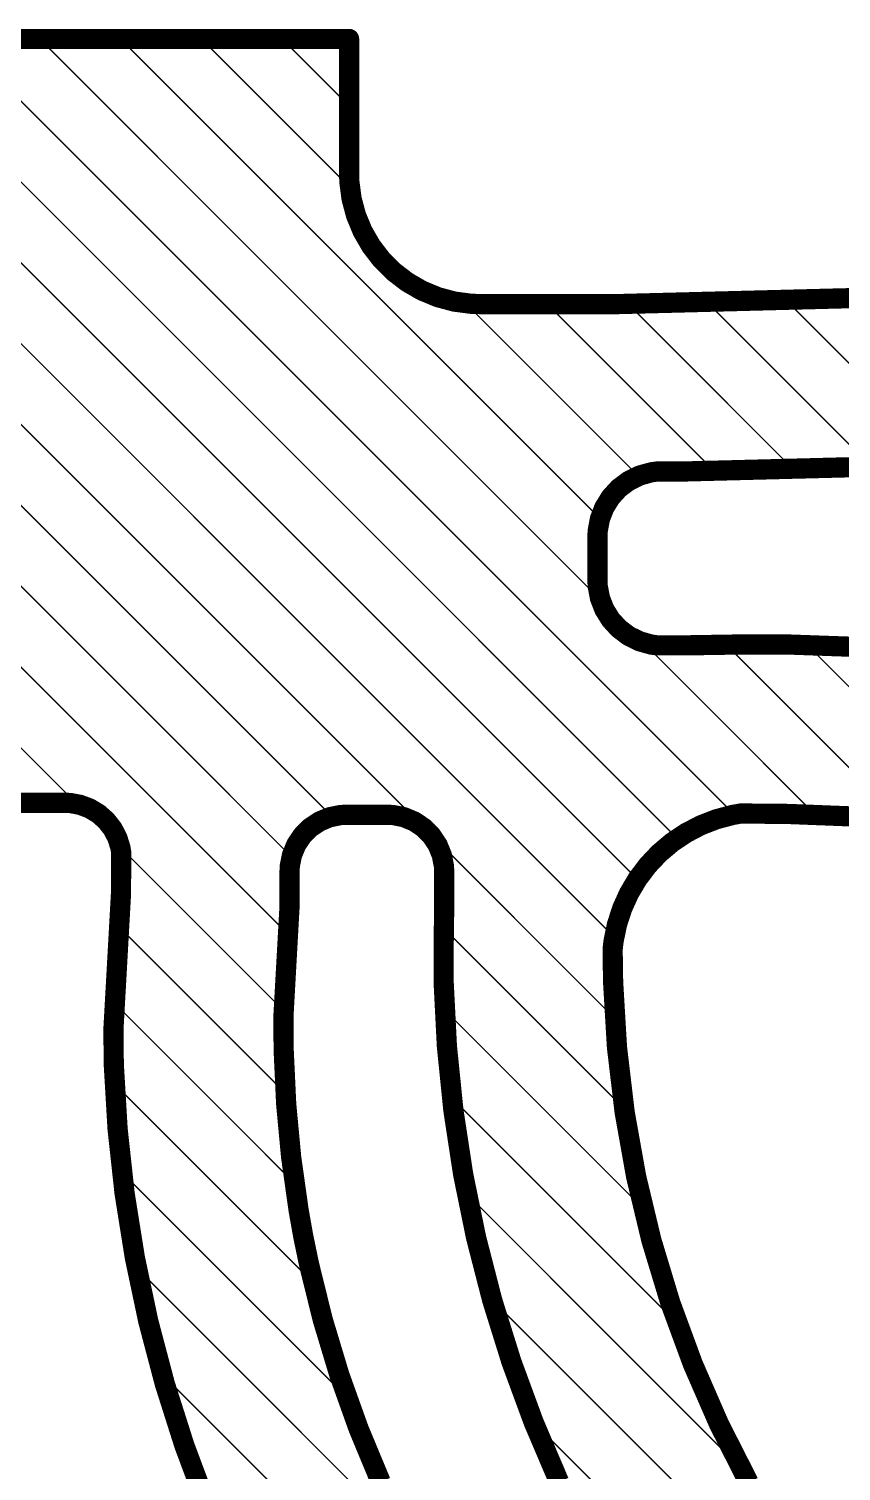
# Model space of a CAD drawing. Header units: inches. Extents: x -4.2 to 12.6, y -6.1 to 3.
# Drawn here: x 9.543 to 10.146, y -0.302 to 0.769 of the extents above; entities that cross this region are included whole.
import ezdxf

# ---------------------------------------------------------------- set-up
doc = ezdxf.new("R2010")
doc.units = ezdxf.units.IN
doc.header["$MEASUREMENT"] = 0
doc.layers.add('Dimension', color=6, linetype='Continuous')

msp = doc.modelspace()

# ---------------------------------------------------------------- linework, layer by layer
at = {"layer": 'Dimension'}
for points in [[(9.3178018, 0.7612814, 0.015, 0.015, 0), (9.7808769, 0.7612807, 0.015, 0.015, 0)], [(9.3706987, 0.7618226, 0.001, 0.001, 0), (9.9951131, 0.1374082, 0.001, 0.001, 0)], [(9.4306988, 0.7618225, 0.001, 0.001, 0), (10.0251403, 0.167381, 0.001, 0.001, 0)], [(9.4906988, 0.7618225, 0.001, 0.001, 0), (10.067497, 0.1850243, 0.001, 0.001, 0)], [(9.5506988, 0.7618225, 0.001, 0.001, 0), (9.9681468, 0.3443745, 0.001, 0.001, 0)], [(9.6106989, 0.7618224, 0.001, 0.001, 0), (9.9673514, 0.4051699, 0.001, 0.001, 0)], [(9.6706989, 0.7618224, 0.001, 0.001, 0), (9.7817722, 0.6507491, 0.001, 0.001, 0)], [(9.730699, 0.7618223, 0.001, 0.001, 0), (9.780877, 0.7116443, 0.001, 0.001, 0)], [(9.7808769, 0.7612807, 0.015, 0.015, 0), (9.780877, 0.6615517, 0.015, 0.015, 0)], [(9.3178017, 0.7547196, 0.001, 0.001, 0), (9.9778996, 0.0946217, 0.001, 0.001, 0)], [(9.3178012, 0.6947201, 0.001, 0.001, 0), (9.9784973, 0.034024, 0.001, 0.001, 0)], [(9.780877, 0.6615517, 0.015, 0.015, 0), (9.7810846, 0.6552065, 0.015, 0.015, 0)], [(9.7810846, 0.6552065, 0.015, 0.015, 0), (9.7827411, 0.6426249, 0.015, 0.015, 0)], [(9.7827411, 0.6426249, 0.015, 0.015, 0), (9.7860256, 0.6303671, 0.015, 0.015, 0)], [(9.3139255, 0.6385958, 0.001, 0.001, 0), (9.769025, 0.1834963, 0.001, 0.001, 0)], [(9.7860256, 0.6303671, 0.015, 0.015, 0), (9.790882, 0.6186429, 0.015, 0.015, 0)], [(9.790882, 0.6186429, 0.015, 0.015, 0), (9.7972271, 0.6076529, 0.015, 0.015, 0)], [(9.7972271, 0.6076529, 0.015, 0.015, 0), (9.8049524, 0.5975852, 0.015, 0.015, 0)], [(9.2925923, 0.599929, 0.001, 0.001, 0), (9.738345, 0.1541763, 0.001, 0.001, 0)], [(9.8049524, 0.5975852, 0.015, 0.015, 0), (9.8139258, 0.5886118, 0.015, 0.015, 0)], [(9.8139258, 0.5886118, 0.015, 0.015, 0), (9.8239936, 0.5808866, 0.015, 0.015, 0)], [(9.8239936, 0.5808866, 0.015, 0.015, 0), (9.8349837, 0.5745416, 0.015, 0.015, 0)], [(9.8349837, 0.5745416, 0.015, 0.015, 0), (9.846708, 0.5696853, 0.015, 0.015, 0)], [(9.2045074, 0.5680139, 0.001, 0.001, 0), (9.5801324, 0.1923889, 0.001, 0.001, 0)], [(9.2571948, 0.5753265, 0.001, 0.001, 0), (9.7355785, 0.0969428, 0.001, 0.001, 0)], [(9.846708, 0.5696853, 0.015, 0.015, 0), (9.8589658, 0.5664009, 0.015, 0.015, 0)], [(9.8589658, 0.5664009, 0.015, 0.015, 0), (9.8715474, 0.5647446, 0.015, 0.015, 0)], [(9.8715474, 0.5647446, 0.015, 0.015, 0), (9.8778926, 0.564537, 0.015, 0.015, 0)], [(9.8778926, 0.564537, 0.015, 0.015, 0), (9.9805779, 0.564537, 0.015, 0.015, 0)], [(9.9805779, 0.564537, 0.015, 0.015, 0), (10.1549609, 0.5689843, 0.015, 0.015, 0)], [(10.0455616, 0.5669597, 0.001, 0.001, 0), (10.1698525, 0.4426688, 0.001, 0.001, 0)], [(10.1040695, 0.5684518, 0.001, 0.001, 0), (10.2313664, 0.4411549, 0.001, 0.001, 0)], [(9.8663236, 0.5661977, 0.001, 0.001, 0), (9.9961591, 0.4363622, 0.001, 0.001, 0)], [(9.9272189, 0.5653024, 0.001, 0.001, 0), (10.0523896, 0.4401317, 0.001, 0.001, 0)], [(9.9870537, 0.5654676, 0.001, 0.001, 0), (10.1108975, 0.4416238, 0.001, 0.001, 0)], [(10.0297625, 0.4403201, 0.015, 0.015, 0), (10.1565712, 0.4435539, 0.015, 0.015, 0)], [(9.9811888, 0.4278971, 0.015, 0.015, 0), (9.9884056, 0.4333075, 0.015, 0.015, 0)], [(9.9884056, 0.4333075, 0.015, 0.015, 0), (9.9964967, 0.4372939, 0.015, 0.015, 0)], [(9.9964967, 0.4372939, 0.015, 0.015, 0), (10.0051841, 0.4397197, 0.015, 0.015, 0)], [(10.0051841, 0.4397197, 0.015, 0.015, 0), (10.0096589, 0.4403191, 0.015, 0.015, 0)], [(10.0096589, 0.4403192, 0.015, 0.015, 0), (10.0297625, 0.4403201, 0.015, 0.015, 0)], [(10.0096589, 0.4403191, 0.015, 0.015, 0), (10.0096589, 0.4403192, 0.015, 0.015, 0)], [(9.9703291, 0.4135897, 0.015, 0.015, 0), (9.9750935, 0.4212485, 0.015, 0.015, 0)], [(9.9750935, 0.4212485, 0.015, 0.015, 0), (9.9811888, 0.4278971, 0.015, 0.015, 0)], [(9.967059, 0.4051837, 0.015, 0.015, 0), (9.9703291, 0.4135897, 0.015, 0.015, 0)], [(9.9653954, 0.3963187, 0.015, 0.015, 0), (9.967059, 0.4051837, 0.015, 0.015, 0)], [(9.9651861, 0.3918088, 0.015, 0.015, 0), (9.9653954, 0.3963187, 0.015, 0.015, 0)], [(9.9651861, 0.3918088, 0.015, 0.015, 0), (9.9651862, 0.3597788, 0.015, 0.015, 0)], [(9.9651862, 0.3597787, 0.015, 0.015, 0), (9.9651862, 0.3597788, 0.015, 0.015, 0)], [(9.9651862, 0.3597787, 0.015, 0.015, 0), (9.9653949, 0.3552761, 0.015, 0.015, 0)], [(9.9653949, 0.3552761, 0.015, 0.015, 0), (9.9670533, 0.3464249, 0.015, 0.015, 0)], [(9.9670533, 0.3464249, 0.015, 0.015, 0), (9.9703132, 0.3380305, 0.015, 0.015, 0)], [(9.9703132, 0.3380305, 0.015, 0.015, 0), (9.9750631, 0.3303798, 0.015, 0.015, 0)], [(9.9750631, 0.3303798, 0.015, 0.015, 0), (9.9811406, 0.3237347, 0.015, 0.015, 0)], [(9.9811406, 0.3237347, 0.015, 0.015, 0), (9.9883379, 0.3183223, 0.015, 0.015, 0)], [(9.9883379, 0.3183223, 0.015, 0.015, 0), (9.9964087, 0.3143278, 0.015, 0.015, 0)], [(9.9964087, 0.3143278, 0.015, 0.015, 0), (10.0050771, 0.3118878, 0.015, 0.015, 0)], [(9.9978275, 0.3146938, 0.001, 0.001, 0), (10.1279306, 0.1845907, 0.001, 0.001, 0)], [(10.0050771, 0.3118878, 0.015, 0.015, 0), (10.0095432, 0.311279, 0.015, 0.015, 0)], [(10.0095432, 0.311279, 0.015, 0.015, 0), (10.0297625, 0.311279, 0.015, 0.015, 0)], [(10.0297625, 0.311279, 0.015, 0.015, 0), (10.071571, 0.3119513, 0.015, 0.015, 0)], [(10.0599908, 0.3125305, 0.001, 0.001, 0), (10.1909413, 0.18158, 0.001, 0.001, 0)], [(10.0715709, 0.3119512, 0.015, 0.015, 0), (10.105753, 0.3119586, 0.015, 0.015, 0)], [(10.0715709, 0.3119512, 0.015, 0.015, 0), (10.071571, 0.3119513, 0.015, 0.015, 0)], [(10.105753, 0.3119586, 0.015, 0.015, 0), (10.1740741, 0.3095356, 0.015, 0.015, 0)], [(10.1203137, 0.3122076, 0.001, 0.001, 0), (10.2564523, 0.176069, 0.001, 0.001, 0)], [(9.528685, 0.1944872, 0.015, 0.015, 0), (9.5699924, 0.1944879, 0.015, 0.015, 0)], [(9.5699924, 0.1944879, 0.015, 0.015, 0), (9.5738049, 0.1943149, 0.015, 0.015, 0)], [(9.5738049, 0.1943149, 0.015, 0.015, 0), (9.5813047, 0.1929393, 0.015, 0.015, 0)], [(9.5813047, 0.1929393, 0.015, 0.015, 0), (9.5884332, 0.1902331, 0.015, 0.015, 0)], [(9.5884332, 0.1902331, 0.015, 0.015, 0), (9.5949565, 0.1862852, 0.015, 0.015, 0)], [(9.5949565, 0.1862852, 0.015, 0.015, 0), (9.6006605, 0.1812252, 0.015, 0.015, 0)], [(9.7665574, 0.1837709, 0.015, 0.015, 0), (9.7746498, 0.1853806, 0.015, 0.015, 0)], [(9.7746498, 0.1853806, 0.015, 0.015, 0), (9.7787753, 0.1855832, 0.015, 0.015, 0)], [(9.7787753, 0.1855832, 0.015, 0.015, 0), (9.7787754, 0.1855833, 0.015, 0.015, 0)], [(9.7787754, 0.1855833, 0.015, 0.015, 0), (9.8093811, 0.1855834, 0.015, 0.015, 0)], [(9.8093811, 0.1855834, 0.015, 0.015, 0), (9.8135133, 0.1853801, 0.015, 0.015, 0)], [(9.8135133, 0.1853801, 0.015, 0.015, 0), (9.8216183, 0.1837652, 0.015, 0.015, 0)], [(10.0534538, 0.1822372, 0.015, 0.015, 0), (10.0654735, 0.185429, 0.015, 0.015, 0)], [(10.0654735, 0.185429, 0.015, 0.015, 0), (10.0715974, 0.1865207, 0.015, 0.015, 0)], [(10.0715974, 0.1865207, 0.015, 0.015, 0), (10.1067311, 0.1861836, 0.015, 0.015, 0)], [(10.1067311, 0.1861836, 0.015, 0.015, 0), (10.1769449, 0.1834428, 0.015, 0.015, 0)], [(9.6006605, 0.1812252, 0.015, 0.015, 0), (9.6053579, 0.1752191, 0.015, 0.015, 0)], [(9.6053579, 0.1752191, 0.015, 0.015, 0), (9.6088947, 0.168464, 0.015, 0.015, 0)], [(9.7462398, 0.1701951, 0.015, 0.015, 0), (9.7520741, 0.1760294, 0.015, 0.015, 0)], [(9.7520741, 0.1760294, 0.015, 0.015, 0), (9.7589345, 0.1806134, 0.015, 0.015, 0)], [(9.7589345, 0.1806134, 0.015, 0.015, 0), (9.7665574, 0.1837709, 0.015, 0.015, 0)], [(9.8216183, 0.1837652, 0.015, 0.015, 0), (9.8292516, 0.1805977, 0.015, 0.015, 0)], [(9.8292516, 0.1805977, 0.015, 0.015, 0), (9.8361187, 0.1759997, 0.015, 0.015, 0)], [(9.8361187, 0.1759997, 0.015, 0.015, 0), (9.841955, 0.1701484, 0.015, 0.015, 0)], [(10.0308375, 0.1719786, 0.015, 0.015, 0), (10.041861, 0.1777353, 0.015, 0.015, 0)], [(10.041861, 0.1777353, 0.015, 0.015, 0), (10.0534538, 0.1822372, 0.015, 0.015, 0)], [(9.6088947, 0.168464, 0.015, 0.015, 0), (9.6111547, 0.1611817, 0.015, 0.015, 0)], [(9.7416558, 0.1633347, 0.015, 0.015, 0), (9.7462398, 0.1701951, 0.015, 0.015, 0)], [(9.841955, 0.1701484, 0.015, 0.015, 0), (9.8465353, 0.1632694, 0.015, 0.015, 0)], [(10.0110307, 0.1569976, 0.015, 0.015, 0), (10.0205185, 0.1650376, 0.015, 0.015, 0)], [(10.0205185, 0.1650376, 0.015, 0.015, 0), (10.0308375, 0.1719786, 0.015, 0.015, 0)], [(9.6111547, 0.1611817, 0.015, 0.015, 0), (9.611781, 0.1574171, 0.015, 0.015, 0)], [(9.6115481, 0.1263283, 0.015, 0.015, 0), (9.6117811, 0.1574171, 0.015, 0.015, 0)], [(9.611781, 0.1574171, 0.015, 0.015, 0), (9.6117811, 0.1574171, 0.015, 0.015, 0)], [(9.6107271, 0.1617942, 0.001, 0.001, 0), (9.7324119, 0.0401094, 0.001, 0.001, 0)], [(9.7368885, 0.1476193, 0.015, 0.015, 0), (9.7384982, 0.1557117, 0.015, 0.015, 0)], [(9.7384982, 0.1557117, 0.015, 0.015, 0), (9.7416558, 0.1633347, 0.015, 0.015, 0)], [(9.8465353, 0.1632694, 0.015, 0.015, 0), (9.8496832, 0.1556281, 0.015, 0.015, 0)], [(9.8496832, 0.1556281, 0.015, 0.015, 0), (9.8512772, 0.1475189, 0.015, 0.015, 0)], [(10.0024907, 0.1479574, 0.015, 0.015, 0), (10.0110307, 0.1569976, 0.015, 0.015, 0)], [(9.7366859, 0.1434938, 0.015, 0.015, 0), (9.7368885, 0.1476193, 0.015, 0.015, 0)], [(9.7366859, 0.1175836, 0.015, 0.015, 0), (9.7366859, 0.1434938, 0.015, 0.015, 0)], [(9.8512772, 0.1475189, 0.015, 0.015, 0), (9.8514699, 0.1433862, 0.015, 0.015, 0)], [(9.8514699, 0.1433862, 0.015, 0.015, 0), (9.85147, 0.1433863, 0.015, 0.015, 0)], [(9.85147, 0.1433863, 0.015, 0.015, 0), (9.8514708, 0.1124051, 0.015, 0.015, 0)], [(9.9950032, 0.1380279, 0.015, 0.015, 0), (10.0024907, 0.1479574, 0.015, 0.015, 0)], [(9.9886602, 0.1273309, 0.015, 0.015, 0), (9.9950032, 0.1380279, 0.015, 0.015, 0)], [(9.6059926, 0.0266201, 0.015, 0.015, 0), (9.6115481, 0.1263283, 0.015, 0.015, 0)], [(9.9835395, 0.1159978, 0.015, 0.015, 0), (9.9886602, 0.1273309, 0.015, 0.015, 0)], [(9.7321435, 0.0360578, 0.015, 0.015, 0), (9.7366859, 0.1175836, 0.015, 0.015, 0)], [(9.8510217, 0.085763, 0.015, 0.015, 0), (9.8513984, 0.1124051, 0.015, 0.015, 0)], [(9.8513984, 0.1124051, 0.015, 0.015, 0), (9.8514708, 0.1124051, 0.015, 0.015, 0)], [(9.979704, 0.1041679, 0.015, 0.015, 0), (9.9835395, 0.1159978, 0.015, 0.015, 0)], [(9.9772008, 0.0919863, 0.015, 0.015, 0), (9.979704, 0.1041679, 0.015, 0.015, 0)], [(9.6101695, 0.1023518, 0.001, 0.001, 0), (9.7338648, -0.0213435, 0.001, 0.001, 0)], [(9.8512304, 0.1012909, 0.001, 0.001, 0), (9.9851956, -0.0326743, 0.001, 0.001, 0)], [(9.976459, 0.0858101, 0.015, 0.015, 0), (9.9772008, 0.0919863, 0.015, 0.015, 0)], [(9.8510217, 0.085763, 0.015, 0.015, 0), (9.8510309, 0.0617909, 0.015, 0.015, 0)], [(9.976459, 0.0858101, 0.015, 0.015, 0), (9.9768246, 0.0615343, 0.015, 0.015, 0)], [(9.8510309, 0.0617909, 0.015, 0.015, 0), (9.8534609, 0.0139084, 0.015, 0.015, 0)], [(9.9768246, 0.0615343, 0.015, 0.015, 0), (9.9796917, 0.0130673, 0.015, 0.015, 0)], [(9.6070029, 0.0455184, 0.001, 0.001, 0), (9.7407594, -0.0882381, 0.001, 0.001, 0)], [(9.7321223, 0.0300507, 0.015, 0.015, 0), (9.7321435, 0.0360578, 0.015, 0.015, 0)], [(9.6059926, 0.0266201, 0.015, 0.015, 0), (9.606012, 0.0244805, 0.015, 0.015, 0)], [(9.7321223, 0.0300506, 0.015, 0.015, 0), (9.7321223, 0.0300507, 0.015, 0.015, 0)], [(9.7321223, 0.0300506, 0.015, 0.015, 0), (9.7323526, 0.0102938, 0.015, 0.015, 0)], [(9.8520753, 0.040446, 0.001, 0.001, 0), (9.9999819, -0.1074606, 0.001, 0.001, 0)], [(9.606012, 0.0244805, 0.015, 0.015, 0), (9.6062309, 0.0004093, 0.015, 0.015, 0)], [(9.8534609, 0.0139084, 0.015, 0.015, 0), (9.8582964, -0.0337912, 0.015, 0.015, 0)], [(9.7323526, 0.0102938, 0.015, 0.015, 0), (9.7341946, -0.0291769, 0.015, 0.015, 0)], [(9.9796917, 0.0130673, 0.015, 0.015, 0), (9.9853978, -0.0351479, 0.015, 0.015, 0)], [(9.6062309, 0.0004093, 0.015, 0.015, 0), (9.6090631, -0.0476515, 0.015, 0.015, 0)], [(9.6070671, -0.0145458, 0.001, 0.001, 0), (9.7548975, -0.1623762, 0.001, 0.001, 0)], [(9.7341946, -0.0291769, 0.015, 0.015, 0), (9.7378747, -0.0685188, 0.015, 0.015, 0)], [(9.8582964, -0.0337912, 0.015, 0.015, 0), (9.8655252, -0.0811872, 0.015, 0.015, 0)], [(9.8573058, -0.0247845, 0.001, 0.001, 0), (10.0256634, -0.1931421, 0.001, 0.001, 0)], [(9.9853978, -0.0351479, 0.015, 0.015, 0), (9.9939232, -0.0829453, 0.015, 0.015, 0)], [(9.6090631, -0.0476515, 0.015, 0.015, 0), (9.6142827, -0.0955119, 0.015, 0.015, 0)], [(9.7378747, -0.0685188, 0.015, 0.015, 0), (9.7433848, -0.1076464, 0.015, 0.015, 0)], [(9.8655252, -0.0811872, 0.015, 0.015, 0), (9.8751289, -0.1281596, 0.015, 0.015, 0)], [(9.6125058, -0.0799845, 0.001, 0.001, 0), (9.780247, -0.2477257, 0.001, 0.001, 0)], [(9.9939232, -0.0829453, 0.015, 0.015, 0), (10.0052385, -0.1301601, 0.015, 0.015, 0)], [(9.6142827, -0.0955119, 0.015, 0.015, 0), (9.6218769, -0.1430535, 0.015, 0.015, 0)], [(9.8683654, -0.0958441, 0.001, 0.001, 0), (10.0730794, -0.3005581, 0.001, 0.001, 0)], [(9.7433848, -0.1076464, 0.015, 0.015, 0), (9.7468225, -0.1271032, 0.015, 0.015, 0)], [(9.7468225, -0.1271032, 0.015, 0.015, 0), (9.751143, -0.1479501, 0.015, 0.015, 0)], [(9.8751289, -0.1281596, 0.015, 0.015, 0), (9.8870833, -0.1745895, 0.015, 0.015, 0)], [(10.0052385, -0.1301601, 0.015, 0.015, 0), (10.0193047, -0.1766296, 0.015, 0.015, 0)], [(9.6218769, -0.1430535, 0.015, 0.015, 0), (9.6318266, -0.1901583, 0.015, 0.015, 0)], [(9.751143, -0.1479501, 0.015, 0.015, 0), (9.7613582, -0.1892827, 0.015, 0.015, 0)], [(9.6233596, -0.1508383, 0.001, 0.001, 0), (9.8261792, -0.3536579, 0.001, 0.001, 0)], [(9.8870833, -0.1745895, 0.015, 0.015, 0), (9.9013581, -0.2203592, 0.015, 0.015, 0)], [(10.0193047, -0.1766296, 0.015, 0.015, 0), (10.0360734, -0.2221936, 0.015, 0.015, 0)], [(9.7613582, -0.1892827, 0.015, 0.015, 0), (9.7736503, -0.230046, 0.015, 0.015, 0)], [(9.8868084, -0.1742871, 0.001, 0.001, 0), (10.543637, -0.8311157, 0.001, 0.001, 0)], [(9.6318266, -0.1901583, 0.015, 0.015, 0), (9.6441075, -0.2367099, 0.015, 0.015, 0)], [(9.9013581, -0.2203592, 0.015, 0.015, 0), (9.9179172, -0.2653529, 0.015, 0.015, 0)], [(9.7736503, -0.230046, 0.015, 0.015, 0), (9.7879879, -0.2701355, 0.015, 0.015, 0)], [(10.0360734, -0.2221936, 0.015, 0.015, 0), (10.0554868, -0.2666953, 0.015, 0.015, 0)], [(9.6441075, -0.2367099, 0.015, 0.015, 0), (9.658689, -0.2825928, 0.015, 0.015, 0)], [(9.6419971, -0.2294758, 0.001, 0.001, 0), (10.3330352, -0.9205139, 0.001, 0.001, 0)], [(9.7879879, -0.2701355, 0.015, 0.015, 0), (9.8043344, -0.3094487, 0.015, 0.015, 0)], [(9.9179172, -0.2653529, 0.015, 0.015, 0), (9.9367185, -0.3094568, 0.015, 0.015, 0)], [(9.9174965, -0.2649752, 0.001, 0.001, 0), (10.452895, -0.8003737, 0.001, 0.001, 0)], [(10.0554868, -0.2666953, 0.015, 0.015, 0), (10.0774778, -0.3099811, 0.015, 0.015, 0)], [(9.658689, -0.2825928, 0.015, 0.015, 0), (9.675535, -0.3276936, 0.015, 0.015, 0)]]:
    msp.add_lwpolyline(points, format="xyseb", dxfattribs=at)
for points in [[(9.5504488, 0.7618225, 0.0005, 0.0005, 1), (9.5509488, 0.7618225, 0.0005, 0.0005, 1)], [(9.6104489, 0.7618224, 0.0005, 0.0005, 1), (9.6109489, 0.7618224, 0.0005, 0.0005, 1)], [(9.6704489, 0.7618224, 0.0005, 0.0005, 1), (9.6709489, 0.7618224, 0.0005, 0.0005, 1)], [(9.730449, 0.7618223, 0.0005, 0.0005, 1), (9.730949, 0.7618223, 0.0005, 0.0005, 1)], [(9.7771269, 0.7612807, 0.0075, 0.0075, 1), (9.7846269, 0.7612807, 0.0075, 0.0075, 1)], [(9.7771269, 0.7612807, 0.0075, 0.0075, 1), (9.7846269, 0.7612807, 0.0075, 0.0075, 1)], [(9.780627, 0.7116443, 0.0005, 0.0005, 1), (9.781127, 0.7116443, 0.0005, 0.0005, 1)], [(9.777127, 0.6615517, 0.0075, 0.0075, 1), (9.784627, 0.6615517, 0.0075, 0.0075, 1)], [(9.777127, 0.6615517, 0.0075, 0.0075, 1), (9.784627, 0.6615517, 0.0075, 0.0075, 1)], [(9.7773346, 0.6552065, 0.0075, 0.0075, 1), (9.7848346, 0.6552065, 0.0075, 0.0075, 1)], [(9.7773346, 0.6552065, 0.0075, 0.0075, 1), (9.7848346, 0.6552065, 0.0075, 0.0075, 1)], [(9.7789911, 0.6426249, 0.0075, 0.0075, 1), (9.7864911, 0.6426249, 0.0075, 0.0075, 1)], [(9.7789911, 0.6426249, 0.0075, 0.0075, 1), (9.7864911, 0.6426249, 0.0075, 0.0075, 1)], [(9.7815222, 0.6507491, 0.0005, 0.0005, 1), (9.7820222, 0.6507491, 0.0005, 0.0005, 1)], [(9.7822756, 0.6303671, 0.0075, 0.0075, 1), (9.7897756, 0.6303671, 0.0075, 0.0075, 1)], [(9.7822756, 0.6303671, 0.0075, 0.0075, 1), (9.7897756, 0.6303671, 0.0075, 0.0075, 1)], [(9.787132, 0.6186429, 0.0075, 0.0075, 1), (9.794632, 0.6186429, 0.0075, 0.0075, 1)], [(9.787132, 0.6186429, 0.0075, 0.0075, 1), (9.794632, 0.6186429, 0.0075, 0.0075, 1)], [(9.7934771, 0.6076529, 0.0075, 0.0075, 1), (9.8009771, 0.6076529, 0.0075, 0.0075, 1)], [(9.7934771, 0.6076529, 0.0075, 0.0075, 1), (9.8009771, 0.6076529, 0.0075, 0.0075, 1)], [(9.8012024, 0.5975852, 0.0075, 0.0075, 1), (9.8087024, 0.5975852, 0.0075, 0.0075, 1)], [(9.8012024, 0.5975852, 0.0075, 0.0075, 1), (9.8087024, 0.5975852, 0.0075, 0.0075, 1)], [(9.8101758, 0.5886118, 0.0075, 0.0075, 1), (9.8176758, 0.5886118, 0.0075, 0.0075, 1)], [(9.8101758, 0.5886118, 0.0075, 0.0075, 1), (9.8176758, 0.5886118, 0.0075, 0.0075, 1)], [(9.8202436, 0.5808866, 0.0075, 0.0075, 1), (9.8277436, 0.5808866, 0.0075, 0.0075, 1)], [(9.8202436, 0.5808866, 0.0075, 0.0075, 1), (9.8277436, 0.5808866, 0.0075, 0.0075, 1)], [(9.8312337, 0.5745416, 0.0075, 0.0075, 1), (9.8387337, 0.5745416, 0.0075, 0.0075, 1)], [(9.8312337, 0.5745416, 0.0075, 0.0075, 1), (9.8387337, 0.5745416, 0.0075, 0.0075, 1)], [(9.842958, 0.5696853, 0.0075, 0.0075, 1), (9.850458, 0.5696853, 0.0075, 0.0075, 1)], [(9.842958, 0.5696853, 0.0075, 0.0075, 1), (9.850458, 0.5696853, 0.0075, 0.0075, 1)], [(9.8552158, 0.5664009, 0.0075, 0.0075, 1), (9.8627158, 0.5664009, 0.0075, 0.0075, 1)], [(9.8552158, 0.5664009, 0.0075, 0.0075, 1), (9.8627158, 0.5664009, 0.0075, 0.0075, 1)], [(9.8677974, 0.5647446, 0.0075, 0.0075, 1), (9.8752974, 0.5647446, 0.0075, 0.0075, 1)], [(9.8677974, 0.5647446, 0.0075, 0.0075, 1), (9.8752974, 0.5647446, 0.0075, 0.0075, 1)], [(9.8741426, 0.564537, 0.0075, 0.0075, 1), (9.8816426, 0.564537, 0.0075, 0.0075, 1)], [(9.8741426, 0.564537, 0.0075, 0.0075, 1), (9.8816426, 0.564537, 0.0075, 0.0075, 1)], [(9.9768279, 0.564537, 0.0075, 0.0075, 1), (9.9843279, 0.564537, 0.0075, 0.0075, 1)], [(9.9768279, 0.564537, 0.0075, 0.0075, 1), (9.9843279, 0.564537, 0.0075, 0.0075, 1)], [(10.0453116, 0.5669597, 0.0005, 0.0005, 1), (10.0458116, 0.5669597, 0.0005, 0.0005, 1)], [(10.1038195, 0.5684518, 0.0005, 0.0005, 1), (10.1043195, 0.5684518, 0.0005, 0.0005, 1)], [(9.8660736, 0.5661977, 0.0005, 0.0005, 1), (9.8665736, 0.5661977, 0.0005, 0.0005, 1)], [(9.9269689, 0.5653024, 0.0005, 0.0005, 1), (9.9274689, 0.5653024, 0.0005, 0.0005, 1)], [(9.9868037, 0.5654676, 0.0005, 0.0005, 1), (9.9873037, 0.5654676, 0.0005, 0.0005, 1)], [(9.9846556, 0.4333075, 0.0075, 0.0075, 1), (9.9921556, 0.4333075, 0.0075, 0.0075, 1)], [(9.9846556, 0.4333075, 0.0075, 0.0075, 1), (9.9921556, 0.4333075, 0.0075, 0.0075, 1)], [(9.9927467, 0.4372939, 0.0075, 0.0075, 1), (10.0002467, 0.4372939, 0.0075, 0.0075, 1)], [(9.9927467, 0.4372939, 0.0075, 0.0075, 1), (10.0002467, 0.4372939, 0.0075, 0.0075, 1)], [(10.0014341, 0.4397197, 0.0075, 0.0075, 1), (10.0089341, 0.4397197, 0.0075, 0.0075, 1)], [(10.0014341, 0.4397197, 0.0075, 0.0075, 1), (10.0089341, 0.4397197, 0.0075, 0.0075, 1)], [(10.0059089, 0.4403192, 0.0075, 0.0075, 1), (10.0134089, 0.4403192, 0.0075, 0.0075, 1)], [(10.0059089, 0.4403192, 0.0075, 0.0075, 1), (10.0134089, 0.4403192, 0.0075, 0.0075, 1)], [(10.0059089, 0.4403191, 0.0075, 0.0075, 1), (10.0134089, 0.4403191, 0.0075, 0.0075, 1)], [(10.0059089, 0.4403191, 0.0075, 0.0075, 1), (10.0134089, 0.4403191, 0.0075, 0.0075, 1)], [(10.0260125, 0.4403201, 0.0075, 0.0075, 1), (10.0335125, 0.4403201, 0.0075, 0.0075, 1)], [(10.0260125, 0.4403201, 0.0075, 0.0075, 1), (10.0335125, 0.4403201, 0.0075, 0.0075, 1)], [(10.0521396, 0.4401317, 0.0005, 0.0005, 1), (10.0526396, 0.4401317, 0.0005, 0.0005, 1)], [(10.1106475, 0.4416238, 0.0005, 0.0005, 1), (10.1111475, 0.4416238, 0.0005, 0.0005, 1)], [(9.9713435, 0.4212485, 0.0075, 0.0075, 1), (9.9788435, 0.4212485, 0.0075, 0.0075, 1)], [(9.9713435, 0.4212485, 0.0075, 0.0075, 1), (9.9788435, 0.4212485, 0.0075, 0.0075, 1)], [(9.9774388, 0.4278971, 0.0075, 0.0075, 1), (9.9849388, 0.4278971, 0.0075, 0.0075, 1)], [(9.9774388, 0.4278971, 0.0075, 0.0075, 1), (9.9849388, 0.4278971, 0.0075, 0.0075, 1)], [(9.9959091, 0.4363622, 0.0005, 0.0005, 1), (9.9964091, 0.4363622, 0.0005, 0.0005, 1)], [(9.9665791, 0.4135897, 0.0075, 0.0075, 1), (9.9740791, 0.4135897, 0.0075, 0.0075, 1)], [(9.9665791, 0.4135897, 0.0075, 0.0075, 1), (9.9740791, 0.4135897, 0.0075, 0.0075, 1)], [(9.963309, 0.4051837, 0.0075, 0.0075, 1), (9.970809, 0.4051837, 0.0075, 0.0075, 1)], [(9.963309, 0.4051837, 0.0075, 0.0075, 1), (9.970809, 0.4051837, 0.0075, 0.0075, 1)], [(9.9614361, 0.3918088, 0.0075, 0.0075, 1), (9.9689361, 0.3918088, 0.0075, 0.0075, 1)], [(9.9614361, 0.3918088, 0.0075, 0.0075, 1), (9.9689361, 0.3918088, 0.0075, 0.0075, 1)], [(9.9616454, 0.3963187, 0.0075, 0.0075, 1), (9.9691454, 0.3963187, 0.0075, 0.0075, 1)], [(9.9616454, 0.3963187, 0.0075, 0.0075, 1), (9.9691454, 0.3963187, 0.0075, 0.0075, 1)], [(9.9671014, 0.4051699, 0.0005, 0.0005, 1), (9.9676014, 0.4051699, 0.0005, 0.0005, 1)], [(9.9614362, 0.3597788, 0.0075, 0.0075, 1), (9.9689362, 0.3597788, 0.0075, 0.0075, 1)], [(9.9614362, 0.3597788, 0.0075, 0.0075, 1), (9.9689362, 0.3597788, 0.0075, 0.0075, 1)], [(9.9614362, 0.3597787, 0.0075, 0.0075, 1), (9.9689362, 0.3597787, 0.0075, 0.0075, 1)], [(9.9614362, 0.3597787, 0.0075, 0.0075, 1), (9.9689362, 0.3597787, 0.0075, 0.0075, 1)], [(9.9616449, 0.3552761, 0.0075, 0.0075, 1), (9.9691449, 0.3552761, 0.0075, 0.0075, 1)], [(9.9616449, 0.3552761, 0.0075, 0.0075, 1), (9.9691449, 0.3552761, 0.0075, 0.0075, 1)], [(9.9633033, 0.3464249, 0.0075, 0.0075, 1), (9.9708033, 0.3464249, 0.0075, 0.0075, 1)], [(9.9633033, 0.3464249, 0.0075, 0.0075, 1), (9.9708033, 0.3464249, 0.0075, 0.0075, 1)], [(9.9665632, 0.3380305, 0.0075, 0.0075, 1), (9.9740632, 0.3380305, 0.0075, 0.0075, 1)], [(9.9665632, 0.3380305, 0.0075, 0.0075, 1), (9.9740632, 0.3380305, 0.0075, 0.0075, 1)], [(9.9678968, 0.3443745, 0.0005, 0.0005, 1), (9.9683968, 0.3443745, 0.0005, 0.0005, 1)], [(9.9713131, 0.3303798, 0.0075, 0.0075, 1), (9.9788131, 0.3303798, 0.0075, 0.0075, 1)], [(9.9713131, 0.3303798, 0.0075, 0.0075, 1), (9.9788131, 0.3303798, 0.0075, 0.0075, 1)], [(9.9773906, 0.3237347, 0.0075, 0.0075, 1), (9.9848906, 0.3237347, 0.0075, 0.0075, 1)], [(9.9773906, 0.3237347, 0.0075, 0.0075, 1), (9.9848906, 0.3237347, 0.0075, 0.0075, 1)], [(9.9845879, 0.3183223, 0.0075, 0.0075, 1), (9.9920879, 0.3183223, 0.0075, 0.0075, 1)], [(9.9845879, 0.3183223, 0.0075, 0.0075, 1), (9.9920879, 0.3183223, 0.0075, 0.0075, 1)], [(9.9926587, 0.3143278, 0.0075, 0.0075, 1), (10.0001587, 0.3143278, 0.0075, 0.0075, 1)], [(9.9926587, 0.3143278, 0.0075, 0.0075, 1), (10.0001587, 0.3143278, 0.0075, 0.0075, 1)], [(9.9975775, 0.3146938, 0.0005, 0.0005, 1), (9.9980775, 0.3146938, 0.0005, 0.0005, 1)], [(10.0013271, 0.3118878, 0.0075, 0.0075, 1), (10.0088271, 0.3118878, 0.0075, 0.0075, 1)], [(10.0013271, 0.3118878, 0.0075, 0.0075, 1), (10.0088271, 0.3118878, 0.0075, 0.0075, 1)], [(10.0057932, 0.311279, 0.0075, 0.0075, 1), (10.0132932, 0.311279, 0.0075, 0.0075, 1)], [(10.0057932, 0.311279, 0.0075, 0.0075, 1), (10.0132932, 0.311279, 0.0075, 0.0075, 1)], [(10.0260125, 0.311279, 0.0075, 0.0075, 1), (10.0335125, 0.311279, 0.0075, 0.0075, 1)], [(10.0260125, 0.311279, 0.0075, 0.0075, 1), (10.0335125, 0.311279, 0.0075, 0.0075, 1)], [(10.0597408, 0.3125305, 0.0005, 0.0005, 1), (10.0602408, 0.3125305, 0.0005, 0.0005, 1)], [(10.0678209, 0.3119512, 0.0075, 0.0075, 1), (10.0753209, 0.3119512, 0.0075, 0.0075, 1)], [(10.0678209, 0.3119512, 0.0075, 0.0075, 1), (10.0753209, 0.3119512, 0.0075, 0.0075, 1)], [(10.067821, 0.3119513, 0.0075, 0.0075, 1), (10.075321, 0.3119513, 0.0075, 0.0075, 1)], [(10.067821, 0.3119513, 0.0075, 0.0075, 1), (10.075321, 0.3119513, 0.0075, 0.0075, 1)], [(10.102003, 0.3119586, 0.0075, 0.0075, 1), (10.109503, 0.3119586, 0.0075, 0.0075, 1)], [(10.102003, 0.3119586, 0.0075, 0.0075, 1), (10.109503, 0.3119586, 0.0075, 0.0075, 1)], [(10.1200637, 0.3122076, 0.0005, 0.0005, 1), (10.1205637, 0.3122076, 0.0005, 0.0005, 1)], [(9.5662424, 0.1944879, 0.0075, 0.0075, 1), (9.5737424, 0.1944879, 0.0075, 0.0075, 1)], [(9.5662424, 0.1944879, 0.0075, 0.0075, 1), (9.5737424, 0.1944879, 0.0075, 0.0075, 1)], [(9.5700549, 0.1943149, 0.0075, 0.0075, 1), (9.5775549, 0.1943149, 0.0075, 0.0075, 1)], [(9.5700549, 0.1943149, 0.0075, 0.0075, 1), (9.5775549, 0.1943149, 0.0075, 0.0075, 1)], [(9.5775547, 0.1929393, 0.0075, 0.0075, 1), (9.5850547, 0.1929393, 0.0075, 0.0075, 1)], [(9.5775547, 0.1929393, 0.0075, 0.0075, 1), (9.5850547, 0.1929393, 0.0075, 0.0075, 1)], [(9.5798824, 0.1923889, 0.0005, 0.0005, 1), (9.5803824, 0.1923889, 0.0005, 0.0005, 1)], [(9.5846832, 0.1902331, 0.0075, 0.0075, 1), (9.5921832, 0.1902331, 0.0075, 0.0075, 1)], [(9.5846832, 0.1902331, 0.0075, 0.0075, 1), (9.5921832, 0.1902331, 0.0075, 0.0075, 1)], [(9.5912065, 0.1862852, 0.0075, 0.0075, 1), (9.5987065, 0.1862852, 0.0075, 0.0075, 1)], [(9.5912065, 0.1862852, 0.0075, 0.0075, 1), (9.5987065, 0.1862852, 0.0075, 0.0075, 1)], [(9.7708998, 0.1853806, 0.0075, 0.0075, 1), (9.7783998, 0.1853806, 0.0075, 0.0075, 1)], [(9.7708998, 0.1853806, 0.0075, 0.0075, 1), (9.7783998, 0.1853806, 0.0075, 0.0075, 1)], [(9.7750253, 0.1855832, 0.0075, 0.0075, 1), (9.7825253, 0.1855832, 0.0075, 0.0075, 1)], [(9.7750253, 0.1855832, 0.0075, 0.0075, 1), (9.7825253, 0.1855832, 0.0075, 0.0075, 1)], [(9.7750254, 0.1855833, 0.0075, 0.0075, 1), (9.7825254, 0.1855833, 0.0075, 0.0075, 1)], [(9.7750254, 0.1855833, 0.0075, 0.0075, 1), (9.7825254, 0.1855833, 0.0075, 0.0075, 1)], [(9.8056311, 0.1855834, 0.0075, 0.0075, 1), (9.8131311, 0.1855834, 0.0075, 0.0075, 1)], [(9.8056311, 0.1855834, 0.0075, 0.0075, 1), (9.8131311, 0.1855834, 0.0075, 0.0075, 1)], [(9.8097633, 0.1853801, 0.0075, 0.0075, 1), (9.8172633, 0.1853801, 0.0075, 0.0075, 1)], [(9.8097633, 0.1853801, 0.0075, 0.0075, 1), (9.8172633, 0.1853801, 0.0075, 0.0075, 1)], [(10.0617235, 0.185429, 0.0075, 0.0075, 1), (10.0692235, 0.185429, 0.0075, 0.0075, 1)], [(10.0617235, 0.185429, 0.0075, 0.0075, 1), (10.0692235, 0.185429, 0.0075, 0.0075, 1)], [(10.0678474, 0.1865207, 0.0075, 0.0075, 1), (10.0753474, 0.1865207, 0.0075, 0.0075, 1)], [(10.0678474, 0.1865207, 0.0075, 0.0075, 1), (10.0753474, 0.1865207, 0.0075, 0.0075, 1)], [(10.1029811, 0.1861836, 0.0075, 0.0075, 1), (10.1104811, 0.1861836, 0.0075, 0.0075, 1)], [(10.1029811, 0.1861836, 0.0075, 0.0075, 1), (10.1104811, 0.1861836, 0.0075, 0.0075, 1)], [(9.5969105, 0.1812252, 0.0075, 0.0075, 1), (9.6044105, 0.1812252, 0.0075, 0.0075, 1)], [(9.5969105, 0.1812252, 0.0075, 0.0075, 1), (9.6044105, 0.1812252, 0.0075, 0.0075, 1)], [(9.6016079, 0.1752191, 0.0075, 0.0075, 1), (9.6091079, 0.1752191, 0.0075, 0.0075, 1)], [(9.6016079, 0.1752191, 0.0075, 0.0075, 1), (9.6091079, 0.1752191, 0.0075, 0.0075, 1)], [(9.7483241, 0.1760294, 0.0075, 0.0075, 1), (9.7558241, 0.1760294, 0.0075, 0.0075, 1)], [(9.7483241, 0.1760294, 0.0075, 0.0075, 1), (9.7558241, 0.1760294, 0.0075, 0.0075, 1)], [(9.7551845, 0.1806134, 0.0075, 0.0075, 1), (9.7626845, 0.1806134, 0.0075, 0.0075, 1)], [(9.7551845, 0.1806134, 0.0075, 0.0075, 1), (9.7626845, 0.1806134, 0.0075, 0.0075, 1)], [(9.7628074, 0.1837709, 0.0075, 0.0075, 1), (9.7703074, 0.1837709, 0.0075, 0.0075, 1)], [(9.7628074, 0.1837709, 0.0075, 0.0075, 1), (9.7703074, 0.1837709, 0.0075, 0.0075, 1)], [(9.768775, 0.1834963, 0.0005, 0.0005, 1), (9.769275, 0.1834963, 0.0005, 0.0005, 1)], [(9.8178683, 0.1837652, 0.0075, 0.0075, 1), (9.8253683, 0.1837652, 0.0075, 0.0075, 1)], [(9.8178683, 0.1837652, 0.0075, 0.0075, 1), (9.8253683, 0.1837652, 0.0075, 0.0075, 1)], [(9.8255016, 0.1805977, 0.0075, 0.0075, 1), (9.8330016, 0.1805977, 0.0075, 0.0075, 1)], [(9.8255016, 0.1805977, 0.0075, 0.0075, 1), (9.8330016, 0.1805977, 0.0075, 0.0075, 1)], [(9.8323687, 0.1759997, 0.0075, 0.0075, 1), (9.8398687, 0.1759997, 0.0075, 0.0075, 1)], [(9.8323687, 0.1759997, 0.0075, 0.0075, 1), (9.8398687, 0.1759997, 0.0075, 0.0075, 1)], [(10.038111, 0.1777353, 0.0075, 0.0075, 1), (10.045611, 0.1777353, 0.0075, 0.0075, 1)], [(10.038111, 0.1777353, 0.0075, 0.0075, 1), (10.045611, 0.1777353, 0.0075, 0.0075, 1)], [(10.0497038, 0.1822372, 0.0075, 0.0075, 1), (10.0572038, 0.1822372, 0.0075, 0.0075, 1)], [(10.0497038, 0.1822372, 0.0075, 0.0075, 1), (10.0572038, 0.1822372, 0.0075, 0.0075, 1)], [(10.067247, 0.1850243, 0.0005, 0.0005, 1), (10.067747, 0.1850243, 0.0005, 0.0005, 1)], [(10.1276806, 0.1845907, 0.0005, 0.0005, 1), (10.1281806, 0.1845907, 0.0005, 0.0005, 1)], [(9.6051447, 0.168464, 0.0075, 0.0075, 1), (9.6126447, 0.168464, 0.0075, 0.0075, 1)], [(9.6051447, 0.168464, 0.0075, 0.0075, 1), (9.6126447, 0.168464, 0.0075, 0.0075, 1)], [(9.7424898, 0.1701951, 0.0075, 0.0075, 1), (9.7499898, 0.1701951, 0.0075, 0.0075, 1)], [(9.7424898, 0.1701951, 0.0075, 0.0075, 1), (9.7499898, 0.1701951, 0.0075, 0.0075, 1)], [(9.838205, 0.1701484, 0.0075, 0.0075, 1), (9.845705, 0.1701484, 0.0075, 0.0075, 1)], [(9.838205, 0.1701484, 0.0075, 0.0075, 1), (9.845705, 0.1701484, 0.0075, 0.0075, 1)], [(10.0167685, 0.1650376, 0.0075, 0.0075, 1), (10.0242685, 0.1650376, 0.0075, 0.0075, 1)], [(10.0167685, 0.1650376, 0.0075, 0.0075, 1), (10.0242685, 0.1650376, 0.0075, 0.0075, 1)], [(10.0270875, 0.1719786, 0.0075, 0.0075, 1), (10.0345875, 0.1719786, 0.0075, 0.0075, 1)], [(10.0270875, 0.1719786, 0.0075, 0.0075, 1), (10.0345875, 0.1719786, 0.0075, 0.0075, 1)], [(9.6074047, 0.1611817, 0.0075, 0.0075, 1), (9.6149047, 0.1611817, 0.0075, 0.0075, 1)], [(9.6074047, 0.1611817, 0.0075, 0.0075, 1), (9.6149047, 0.1611817, 0.0075, 0.0075, 1)], [(9.608031, 0.1574171, 0.0075, 0.0075, 1), (9.615531, 0.1574171, 0.0075, 0.0075, 1)], [(9.608031, 0.1574171, 0.0075, 0.0075, 1), (9.615531, 0.1574171, 0.0075, 0.0075, 1)], [(9.6080311, 0.1574171, 0.0075, 0.0075, 1), (9.6155311, 0.1574171, 0.0075, 0.0075, 1)], [(9.6080311, 0.1574171, 0.0075, 0.0075, 1), (9.6155311, 0.1574171, 0.0075, 0.0075, 1)], [(9.6104771, 0.1617942, 0.0005, 0.0005, 1), (9.6109771, 0.1617942, 0.0005, 0.0005, 1)], [(9.7347482, 0.1557117, 0.0075, 0.0075, 1), (9.7422482, 0.1557117, 0.0075, 0.0075, 1)], [(9.7347482, 0.1557117, 0.0075, 0.0075, 1), (9.7422482, 0.1557117, 0.0075, 0.0075, 1)], [(9.7379058, 0.1633347, 0.0075, 0.0075, 1), (9.7454058, 0.1633347, 0.0075, 0.0075, 1)], [(9.7379058, 0.1633347, 0.0075, 0.0075, 1), (9.7454058, 0.1633347, 0.0075, 0.0075, 1)], [(9.8427853, 0.1632694, 0.0075, 0.0075, 1), (9.8502853, 0.1632694, 0.0075, 0.0075, 1)], [(9.8427853, 0.1632694, 0.0075, 0.0075, 1), (9.8502853, 0.1632694, 0.0075, 0.0075, 1)], [(9.8459332, 0.1556281, 0.0075, 0.0075, 1), (9.8534332, 0.1556281, 0.0075, 0.0075, 1)], [(9.8459332, 0.1556281, 0.0075, 0.0075, 1), (9.8534332, 0.1556281, 0.0075, 0.0075, 1)], [(10.0072807, 0.1569976, 0.0075, 0.0075, 1), (10.0147807, 0.1569976, 0.0075, 0.0075, 1)], [(10.0072807, 0.1569976, 0.0075, 0.0075, 1), (10.0147807, 0.1569976, 0.0075, 0.0075, 1)], [(10.0248903, 0.167381, 0.0005, 0.0005, 1), (10.0253903, 0.167381, 0.0005, 0.0005, 1)], [(9.7329359, 0.1434938, 0.0075, 0.0075, 1), (9.7404359, 0.1434938, 0.0075, 0.0075, 1)], [(9.7329359, 0.1434938, 0.0075, 0.0075, 1), (9.7404359, 0.1434938, 0.0075, 0.0075, 1)], [(9.7331385, 0.1476193, 0.0075, 0.0075, 1), (9.7406385, 0.1476193, 0.0075, 0.0075, 1)], [(9.7331385, 0.1476193, 0.0075, 0.0075, 1), (9.7406385, 0.1476193, 0.0075, 0.0075, 1)], [(9.738095, 0.1541763, 0.0005, 0.0005, 1), (9.738595, 0.1541763, 0.0005, 0.0005, 1)], [(9.8475272, 0.1475189, 0.0075, 0.0075, 1), (9.8550272, 0.1475189, 0.0075, 0.0075, 1)], [(9.8475272, 0.1475189, 0.0075, 0.0075, 1), (9.8550272, 0.1475189, 0.0075, 0.0075, 1)], [(9.8477199, 0.1433862, 0.0075, 0.0075, 1), (9.8552199, 0.1433862, 0.0075, 0.0075, 1)], [(9.8477199, 0.1433862, 0.0075, 0.0075, 1), (9.8552199, 0.1433862, 0.0075, 0.0075, 1)], [(9.84772, 0.1433863, 0.0075, 0.0075, 1), (9.85522, 0.1433863, 0.0075, 0.0075, 1)], [(9.84772, 0.1433863, 0.0075, 0.0075, 1), (9.85522, 0.1433863, 0.0075, 0.0075, 1)], [(9.9987407, 0.1479574, 0.0075, 0.0075, 1), (10.0062407, 0.1479574, 0.0075, 0.0075, 1)], [(9.9987407, 0.1479574, 0.0075, 0.0075, 1), (10.0062407, 0.1479574, 0.0075, 0.0075, 1)], [(9.9912532, 0.1380279, 0.0075, 0.0075, 1), (9.9987532, 0.1380279, 0.0075, 0.0075, 1)], [(9.9912532, 0.1380279, 0.0075, 0.0075, 1), (9.9987532, 0.1380279, 0.0075, 0.0075, 1)], [(9.6077981, 0.1263283, 0.0075, 0.0075, 1), (9.6152981, 0.1263283, 0.0075, 0.0075, 1)], [(9.6077981, 0.1263283, 0.0075, 0.0075, 1), (9.6152981, 0.1263283, 0.0075, 0.0075, 1)], [(9.9849102, 0.1273309, 0.0075, 0.0075, 1), (9.9924102, 0.1273309, 0.0075, 0.0075, 1)], [(9.9849102, 0.1273309, 0.0075, 0.0075, 1), (9.9924102, 0.1273309, 0.0075, 0.0075, 1)], [(9.9948631, 0.1374082, 0.0005, 0.0005, 1), (9.9953631, 0.1374082, 0.0005, 0.0005, 1)], [(9.7329359, 0.1175836, 0.0075, 0.0075, 1), (9.7404359, 0.1175836, 0.0075, 0.0075, 1)], [(9.7329359, 0.1175836, 0.0075, 0.0075, 1), (9.7404359, 0.1175836, 0.0075, 0.0075, 1)], [(9.8476484, 0.1124051, 0.0075, 0.0075, 1), (9.8551484, 0.1124051, 0.0075, 0.0075, 1)], [(9.8476484, 0.1124051, 0.0075, 0.0075, 1), (9.8551484, 0.1124051, 0.0075, 0.0075, 1)], [(9.8477208, 0.1124051, 0.0075, 0.0075, 1), (9.8552208, 0.1124051, 0.0075, 0.0075, 1)], [(9.8477208, 0.1124051, 0.0075, 0.0075, 1), (9.8552208, 0.1124051, 0.0075, 0.0075, 1)], [(9.9797895, 0.1159978, 0.0075, 0.0075, 1), (9.9872895, 0.1159978, 0.0075, 0.0075, 1)], [(9.9797895, 0.1159978, 0.0075, 0.0075, 1), (9.9872895, 0.1159978, 0.0075, 0.0075, 1)], [(9.975954, 0.1041679, 0.0075, 0.0075, 1), (9.983454, 0.1041679, 0.0075, 0.0075, 1)], [(9.975954, 0.1041679, 0.0075, 0.0075, 1), (9.983454, 0.1041679, 0.0075, 0.0075, 1)], [(9.6099195, 0.1023518, 0.0005, 0.0005, 1), (9.6104195, 0.1023518, 0.0005, 0.0005, 1)], [(9.7353285, 0.0969428, 0.0005, 0.0005, 1), (9.7358285, 0.0969428, 0.0005, 0.0005, 1)], [(9.8509804, 0.1012909, 0.0005, 0.0005, 1), (9.8514804, 0.1012909, 0.0005, 0.0005, 1)], [(9.9734508, 0.0919863, 0.0075, 0.0075, 1), (9.9809508, 0.0919863, 0.0075, 0.0075, 1)], [(9.9734508, 0.0919863, 0.0075, 0.0075, 1), (9.9809508, 0.0919863, 0.0075, 0.0075, 1)], [(9.8472717, 0.085763, 0.0075, 0.0075, 1), (9.8547717, 0.085763, 0.0075, 0.0075, 1)], [(9.8472717, 0.085763, 0.0075, 0.0075, 1), (9.8547717, 0.085763, 0.0075, 0.0075, 1)], [(9.972709, 0.0858101, 0.0075, 0.0075, 1), (9.980209, 0.0858101, 0.0075, 0.0075, 1)], [(9.972709, 0.0858101, 0.0075, 0.0075, 1), (9.980209, 0.0858101, 0.0075, 0.0075, 1)], [(9.9776496, 0.0946217, 0.0005, 0.0005, 1), (9.9781496, 0.0946217, 0.0005, 0.0005, 1)], [(9.8472809, 0.0617909, 0.0075, 0.0075, 1), (9.8547809, 0.0617909, 0.0075, 0.0075, 1)], [(9.8472809, 0.0617909, 0.0075, 0.0075, 1), (9.8547809, 0.0617909, 0.0075, 0.0075, 1)], [(9.9730746, 0.0615343, 0.0075, 0.0075, 1), (9.9805746, 0.0615343, 0.0075, 0.0075, 1)], [(9.9730746, 0.0615343, 0.0075, 0.0075, 1), (9.9805746, 0.0615343, 0.0075, 0.0075, 1)], [(9.6067529, 0.0455184, 0.0005, 0.0005, 1), (9.6072529, 0.0455184, 0.0005, 0.0005, 1)], [(9.7283935, 0.0360578, 0.0075, 0.0075, 1), (9.7358935, 0.0360578, 0.0075, 0.0075, 1)], [(9.7283935, 0.0360578, 0.0075, 0.0075, 1), (9.7358935, 0.0360578, 0.0075, 0.0075, 1)], [(9.6022426, 0.0266201, 0.0075, 0.0075, 1), (9.6097426, 0.0266201, 0.0075, 0.0075, 1)], [(9.6022426, 0.0266201, 0.0075, 0.0075, 1), (9.6097426, 0.0266201, 0.0075, 0.0075, 1)], [(9.7283723, 0.0300507, 0.0075, 0.0075, 1), (9.7358723, 0.0300507, 0.0075, 0.0075, 1)], [(9.7283723, 0.0300507, 0.0075, 0.0075, 1), (9.7358723, 0.0300507, 0.0075, 0.0075, 1)], [(9.7283723, 0.0300506, 0.0075, 0.0075, 1), (9.7358723, 0.0300506, 0.0075, 0.0075, 1)], [(9.7283723, 0.0300506, 0.0075, 0.0075, 1), (9.7358723, 0.0300506, 0.0075, 0.0075, 1)], [(9.7321619, 0.0401094, 0.0005, 0.0005, 1), (9.7326619, 0.0401094, 0.0005, 0.0005, 1)], [(9.8518253, 0.040446, 0.0005, 0.0005, 1), (9.8523253, 0.040446, 0.0005, 0.0005, 1)], [(9.9782473, 0.034024, 0.0005, 0.0005, 1), (9.9787473, 0.034024, 0.0005, 0.0005, 1)], [(9.602262, 0.0244805, 0.0075, 0.0075, 1), (9.609762, 0.0244805, 0.0075, 0.0075, 1)], [(9.602262, 0.0244805, 0.0075, 0.0075, 1), (9.609762, 0.0244805, 0.0075, 0.0075, 1)], [(9.8497109, 0.0139084, 0.0075, 0.0075, 1), (9.8572109, 0.0139084, 0.0075, 0.0075, 1)], [(9.8497109, 0.0139084, 0.0075, 0.0075, 1), (9.8572109, 0.0139084, 0.0075, 0.0075, 1)], [(9.7286026, 0.0102938, 0.0075, 0.0075, 1), (9.7361026, 0.0102938, 0.0075, 0.0075, 1)], [(9.7286026, 0.0102938, 0.0075, 0.0075, 1), (9.7361026, 0.0102938, 0.0075, 0.0075, 1)], [(9.9759417, 0.0130673, 0.0075, 0.0075, 1), (9.9834417, 0.0130673, 0.0075, 0.0075, 1)], [(9.9759417, 0.0130673, 0.0075, 0.0075, 1), (9.9834417, 0.0130673, 0.0075, 0.0075, 1)], [(9.6024809, 0.0004093, 0.0075, 0.0075, 1), (9.6099809, 0.0004093, 0.0075, 0.0075, 1)], [(9.6024809, 0.0004093, 0.0075, 0.0075, 1), (9.6099809, 0.0004093, 0.0075, 0.0075, 1)], [(9.6068171, -0.0145458, 0.0005, 0.0005, 1), (9.6073171, -0.0145458, 0.0005, 0.0005, 1)], [(9.7336148, -0.0213435, 0.0005, 0.0005, 1), (9.7341148, -0.0213435, 0.0005, 0.0005, 1)], [(9.7304446, -0.0291769, 0.0075, 0.0075, 1), (9.7379446, -0.0291769, 0.0075, 0.0075, 1)], [(9.7304446, -0.0291769, 0.0075, 0.0075, 1), (9.7379446, -0.0291769, 0.0075, 0.0075, 1)], [(9.8545464, -0.0337912, 0.0075, 0.0075, 1), (9.8620464, -0.0337912, 0.0075, 0.0075, 1)], [(9.8545464, -0.0337912, 0.0075, 0.0075, 1), (9.8620464, -0.0337912, 0.0075, 0.0075, 1)], [(9.8570558, -0.0247845, 0.0005, 0.0005, 1), (9.8575558, -0.0247845, 0.0005, 0.0005, 1)], [(9.9816478, -0.0351479, 0.0075, 0.0075, 1), (9.9891478, -0.0351479, 0.0075, 0.0075, 1)], [(9.9816478, -0.0351479, 0.0075, 0.0075, 1), (9.9891478, -0.0351479, 0.0075, 0.0075, 1)], [(9.6053131, -0.0476515, 0.0075, 0.0075, 1), (9.6128131, -0.0476515, 0.0075, 0.0075, 1)], [(9.6053131, -0.0476515, 0.0075, 0.0075, 1), (9.6128131, -0.0476515, 0.0075, 0.0075, 1)], [(9.9849456, -0.0326743, 0.0005, 0.0005, 1), (9.9854456, -0.0326743, 0.0005, 0.0005, 1)], [(9.7341247, -0.0685188, 0.0075, 0.0075, 1), (9.7416247, -0.0685188, 0.0075, 0.0075, 1)], [(9.7341247, -0.0685188, 0.0075, 0.0075, 1), (9.7416247, -0.0685188, 0.0075, 0.0075, 1)], [(9.8617752, -0.0811872, 0.0075, 0.0075, 1), (9.8692752, -0.0811872, 0.0075, 0.0075, 1)], [(9.8617752, -0.0811872, 0.0075, 0.0075, 1), (9.8692752, -0.0811872, 0.0075, 0.0075, 1)], [(9.6122558, -0.0799845, 0.0005, 0.0005, 1), (9.6127558, -0.0799845, 0.0005, 0.0005, 1)], [(9.9901732, -0.0829453, 0.0075, 0.0075, 1), (9.9976732, -0.0829453, 0.0075, 0.0075, 1)], [(9.9901732, -0.0829453, 0.0075, 0.0075, 1), (9.9976732, -0.0829453, 0.0075, 0.0075, 1)], [(9.6105327, -0.0955119, 0.0075, 0.0075, 1), (9.6180327, -0.0955119, 0.0075, 0.0075, 1)], [(9.6105327, -0.0955119, 0.0075, 0.0075, 1), (9.6180327, -0.0955119, 0.0075, 0.0075, 1)], [(9.7405094, -0.0882381, 0.0005, 0.0005, 1), (9.7410094, -0.0882381, 0.0005, 0.0005, 1)], [(9.8681154, -0.0958441, 0.0005, 0.0005, 1), (9.8686154, -0.0958441, 0.0005, 0.0005, 1)], [(9.7396348, -0.1076464, 0.0075, 0.0075, 1), (9.7471348, -0.1076464, 0.0075, 0.0075, 1)], [(9.7396348, -0.1076464, 0.0075, 0.0075, 1), (9.7471348, -0.1076464, 0.0075, 0.0075, 1)], [(9.9997319, -0.1074606, 0.0005, 0.0005, 1), (10.0002319, -0.1074606, 0.0005, 0.0005, 1)], [(9.7430725, -0.1271032, 0.0075, 0.0075, 1), (9.7505725, -0.1271032, 0.0075, 0.0075, 1)], [(9.7430725, -0.1271032, 0.0075, 0.0075, 1), (9.7505725, -0.1271032, 0.0075, 0.0075, 1)], [(9.8713789, -0.1281596, 0.0075, 0.0075, 1), (9.8788789, -0.1281596, 0.0075, 0.0075, 1)], [(9.8713789, -0.1281596, 0.0075, 0.0075, 1), (9.8788789, -0.1281596, 0.0075, 0.0075, 1)], [(10.0014885, -0.1301601, 0.0075, 0.0075, 1), (10.0089885, -0.1301601, 0.0075, 0.0075, 1)], [(10.0014885, -0.1301601, 0.0075, 0.0075, 1), (10.0089885, -0.1301601, 0.0075, 0.0075, 1)], [(9.6181269, -0.1430535, 0.0075, 0.0075, 1), (9.6256269, -0.1430535, 0.0075, 0.0075, 1)], [(9.6181269, -0.1430535, 0.0075, 0.0075, 1), (9.6256269, -0.1430535, 0.0075, 0.0075, 1)], [(9.747393, -0.1479501, 0.0075, 0.0075, 1), (9.754893, -0.1479501, 0.0075, 0.0075, 1)], [(9.747393, -0.1479501, 0.0075, 0.0075, 1), (9.754893, -0.1479501, 0.0075, 0.0075, 1)], [(9.6231096, -0.1508383, 0.0005, 0.0005, 1), (9.6236096, -0.1508383, 0.0005, 0.0005, 1)], [(9.7546475, -0.1623762, 0.0005, 0.0005, 1), (9.7551475, -0.1623762, 0.0005, 0.0005, 1)], [(9.8833333, -0.1745895, 0.0075, 0.0075, 1), (9.8908333, -0.1745895, 0.0075, 0.0075, 1)], [(9.8833333, -0.1745895, 0.0075, 0.0075, 1), (9.8908333, -0.1745895, 0.0075, 0.0075, 1)], [(10.0155547, -0.1766296, 0.0075, 0.0075, 1), (10.0230547, -0.1766296, 0.0075, 0.0075, 1)], [(10.0155547, -0.1766296, 0.0075, 0.0075, 1), (10.0230547, -0.1766296, 0.0075, 0.0075, 1)], [(9.7576082, -0.1892827, 0.0075, 0.0075, 1), (9.7651082, -0.1892827, 0.0075, 0.0075, 1)], [(9.7576082, -0.1892827, 0.0075, 0.0075, 1), (9.7651082, -0.1892827, 0.0075, 0.0075, 1)], [(9.8865584, -0.1742871, 0.0005, 0.0005, 1), (9.8870584, -0.1742871, 0.0005, 0.0005, 1)], [(9.6280766, -0.1901583, 0.0075, 0.0075, 1), (9.6355766, -0.1901583, 0.0075, 0.0075, 1)], [(9.6280766, -0.1901583, 0.0075, 0.0075, 1), (9.6355766, -0.1901583, 0.0075, 0.0075, 1)], [(10.0254134, -0.1931421, 0.0005, 0.0005, 1), (10.0259134, -0.1931421, 0.0005, 0.0005, 1)], [(9.8976081, -0.2203592, 0.0075, 0.0075, 1), (9.9051081, -0.2203592, 0.0075, 0.0075, 1)], [(9.8976081, -0.2203592, 0.0075, 0.0075, 1), (9.9051081, -0.2203592, 0.0075, 0.0075, 1)], [(9.7699003, -0.230046, 0.0075, 0.0075, 1), (9.7774003, -0.230046, 0.0075, 0.0075, 1)], [(9.7699003, -0.230046, 0.0075, 0.0075, 1), (9.7774003, -0.230046, 0.0075, 0.0075, 1)], [(10.0323234, -0.2221936, 0.0075, 0.0075, 1), (10.0398234, -0.2221936, 0.0075, 0.0075, 1)], [(10.0323234, -0.2221936, 0.0075, 0.0075, 1), (10.0398234, -0.2221936, 0.0075, 0.0075, 1)], [(9.6403575, -0.2367099, 0.0075, 0.0075, 1), (9.6478575, -0.2367099, 0.0075, 0.0075, 1)], [(9.6403575, -0.2367099, 0.0075, 0.0075, 1), (9.6478575, -0.2367099, 0.0075, 0.0075, 1)], [(9.6417471, -0.2294758, 0.0005, 0.0005, 1), (9.6422471, -0.2294758, 0.0005, 0.0005, 1)], [(9.779997, -0.2477257, 0.0005, 0.0005, 1), (9.780497, -0.2477257, 0.0005, 0.0005, 1)], [(9.7842379, -0.2701355, 0.0075, 0.0075, 1), (9.7917379, -0.2701355, 0.0075, 0.0075, 1)], [(9.7842379, -0.2701355, 0.0075, 0.0075, 1), (9.7917379, -0.2701355, 0.0075, 0.0075, 1)], [(9.9141672, -0.2653529, 0.0075, 0.0075, 1), (9.9216672, -0.2653529, 0.0075, 0.0075, 1)], [(9.9141672, -0.2653529, 0.0075, 0.0075, 1), (9.9216672, -0.2653529, 0.0075, 0.0075, 1)], [(9.9172465, -0.2649752, 0.0005, 0.0005, 1), (9.9177465, -0.2649752, 0.0005, 0.0005, 1)], [(10.0517368, -0.2666953, 0.0075, 0.0075, 1), (10.0592368, -0.2666953, 0.0075, 0.0075, 1)], [(10.0517368, -0.2666953, 0.0075, 0.0075, 1), (10.0592368, -0.2666953, 0.0075, 0.0075, 1)], [(9.654939, -0.2825928, 0.0075, 0.0075, 1), (9.662439, -0.2825928, 0.0075, 0.0075, 1)], [(9.654939, -0.2825928, 0.0075, 0.0075, 1), (9.662439, -0.2825928, 0.0075, 0.0075, 1)], [(10.0728294, -0.3005581, 0.0005, 0.0005, 1), (10.0733294, -0.3005581, 0.0005, 0.0005, 1)]]:
    msp.add_lwpolyline(points, format="xyseb", close=True, dxfattribs=at)

doc.saveas('drawing.dxf')
